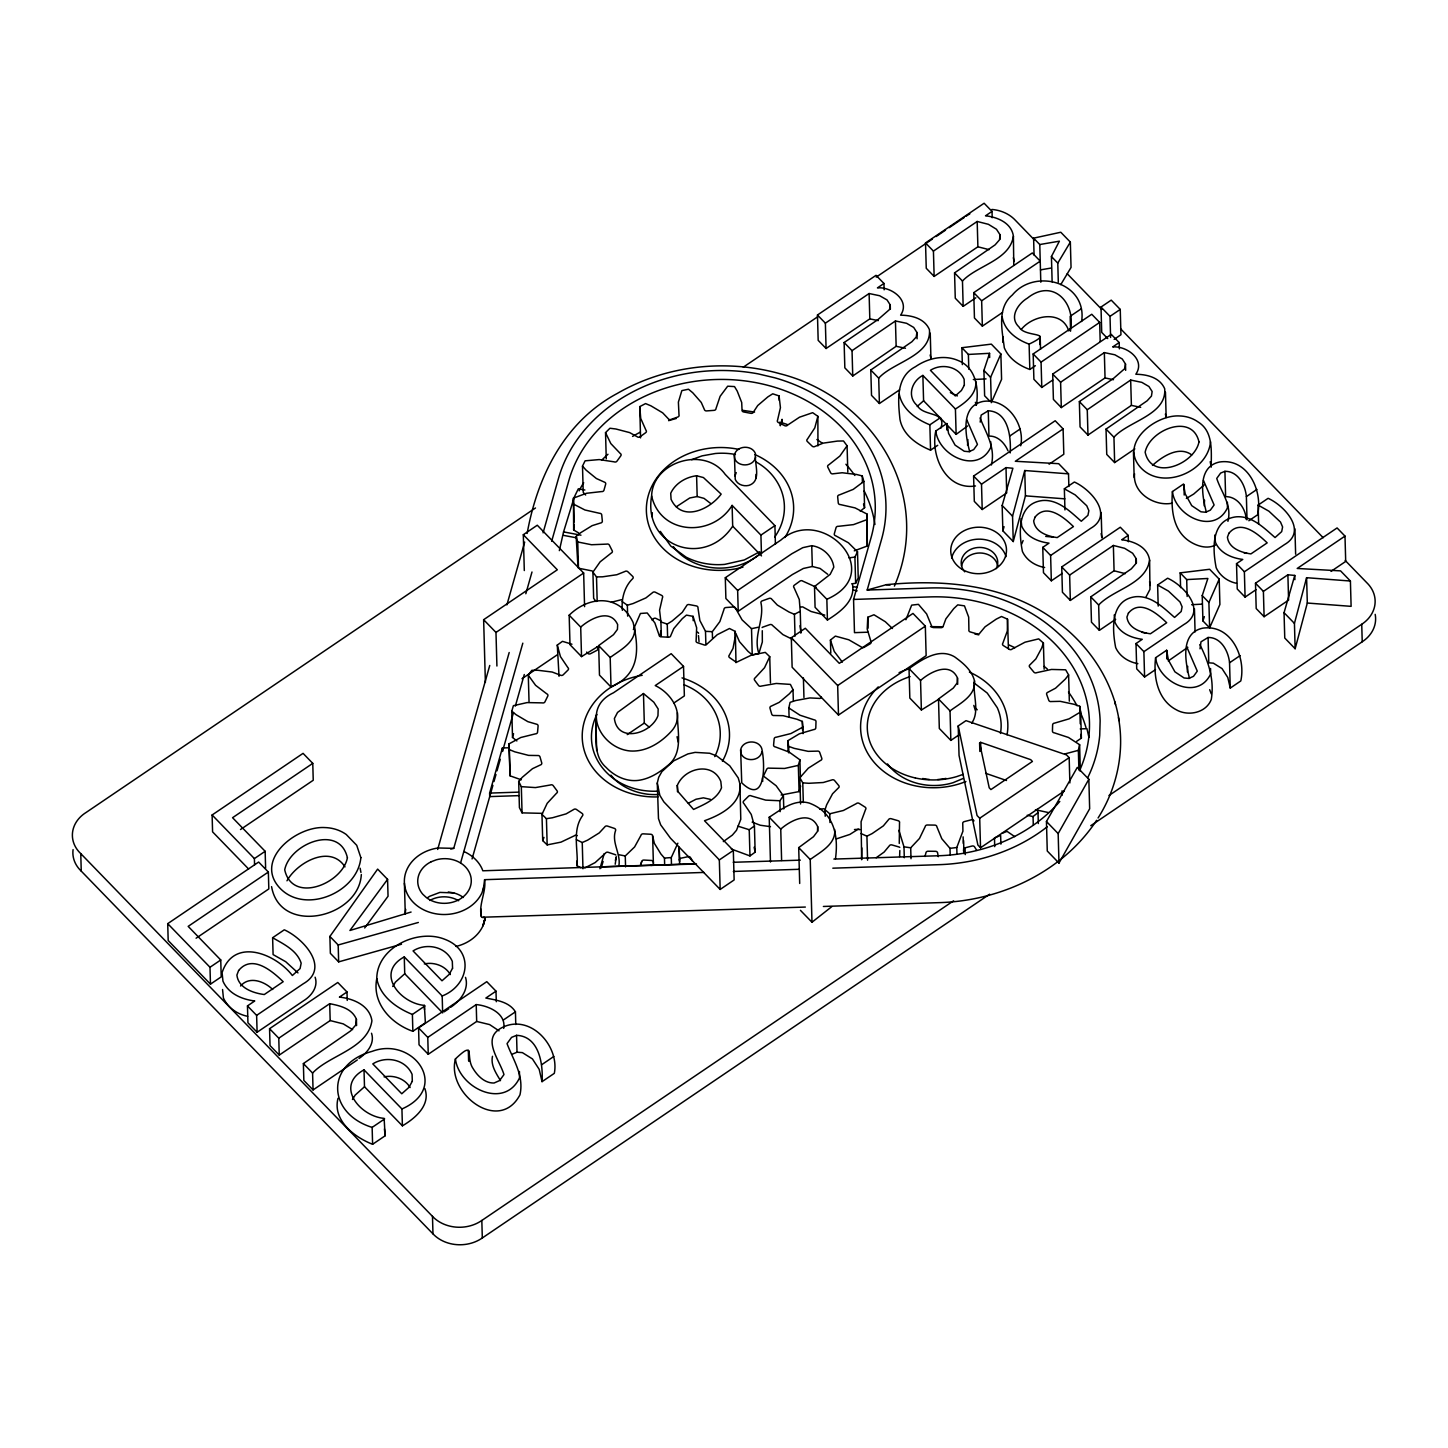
<?xml version="1.0" encoding="UTF-8"?>
<svg xmlns="http://www.w3.org/2000/svg" width="1448" height="1448" viewBox="0 0 1448 1448"><rect width="100%" height="100%" fill="white"/><g stroke="black" fill="none" stroke-linecap="round" stroke-linejoin="round"><path stroke-width="1.5" d="M376.77 978.667C376.824 947.499 417.73 928.385 444.717 939.263C474.709 950.503 469.532 985.219 442.183 995.989L442.654 1012.876L404.734 973.762L404.264 956.893C374.742 972.893 400.408 1003.41 424.373 1005.383L425.368 1022.813L412.861 1031.302C391.105 1023.645 371.901 1003.41 376.77 978.667C380.191 996.532 396.517 1007.971 412.39 1014.433L424.898 1005.944M581.028 867.786L577.137 865.85C578.205 849.705 572.087 830.193 582.44 815.839A2.1 1.756 -1.6 0 0 582.06 813.396L576.485 809.504A2.1 1.756 -1.6 0 0 573.517 809.613L566.132 813.866L552.394 817.776L546.421 818.663L541.968 814.391L547.181 803.332L556.503 793.251A2.1 1.756 -1.6 0 0 557.046 790.807L553.208 785.649A2.1 1.756 -1.6 0 0 550.367 784.997L535.452 787.585L521.316 786.662L518.692 781.413L522.276 777.304L532.484 768.689L540.303 764.996A2.1 1.756 -1.6 0 0 541.715 762.806L539.995 756.906A2.1 1.756 -1.6 0 0 537.534 755.53L528.592 755.385L514.818 751.838L509.388 749.63L508.827 743.964L520.791 737.503L535.398 733.865A2.1 1.756 -1.6 0 0 537.552 732.127L538.095 726.063A2.1 1.756 -1.6 0 0 536.285 724.127L527.868 721.665L516.121 714.733L511.796 711.24L513.37 705.683L527.108 702.588L542.294 702.877A2.1 1.756 -1.6 0 0 544.973 701.791L547.742 696.144A2.1 1.756 -1.6 0 0 546.729 693.809L535.579 685.302L528.285 675.202L531.85 670.315L537.914 670.279L552.177 672.035L560.304 675.112A2.1 1.756 -1.6 0 0 563.254 674.75L567.96 670.08A2.1 1.756 -1.6 0 0 567.869 667.6L560.448 656.596L557.281 645.084L562.457 641.337L571.942 644.215M577.137 865.85L577.173 860.8M633.355 629.572L640.432 613.481L647.238 612.975L654.858 622.893L659.075 635.02A2.1 1.756 -1.6 0 0 661.121 636.812L668.397 637.211A2.1 1.756 -1.6 0 0 670.75 635.654L673.773 628.613L682.207 618.749L686.442 615.11L693.085 616.359L696.651 627.78L696.144 640.469A2.1 1.756 -1.6 0 0 697.429 642.695L704.181 644.939A2.1 1.756 -1.6 0 0 706.968 644.07L717.285 634.677L729.466 628.504L735.294 631.419L735.276 636.468L733.014 648.396L729.267 655.202A2.1 1.756 -1.6 0 0 729.647 657.664L735.222 661.537A2.1 1.756 -1.6 0 0 738.19 661.446L751.44 655.13L765.286 652.378L769.739 656.668L770.463 682.877M736 662.695L735.294 631.419M937.725 445.296L930.557 450.165C916.946 444.627 902.919 434.798 899.986 419.468C897.977 400.825 895.66 376.896 915.516 366.67C927.589 358.308 943.662 354.488 957.617 360.299C975.753 367.14 978.957 387.756 976.477 404.825M683.528 666.406L655.22 685.574C671.329 693.121 685.773 714.443 671.981 730.57C661.573 742.227 646.804 751.946 630.586 751.005C600.956 748.779 579.978 708.506 613.463 692.796L671.184 653.682L683.528 666.406L684.361 695.909L673.736 703.095M677.447 712.706C676.904 730.407 684.252 753.413 667.13 766.01C658.84 772.979 649.229 778.952 638.296 780.381C626.169 781.848 614.386 776.11 606.151 767.458C592.648 755.747 596.92 736.742 595.852 721.05M1035.356 365.711L1029.818 369.457C1019.12 365.602 1008.894 358.651 1004.315 347.846C1002.161 330.596 996.767 307.881 1012.369 294.976C1035.139 267.482 1087.593 282.523 1081.602 321.474M1002.903 342.398L1003.011 336.877M651.618 495.976C660.523 535.126 712.307 537.624 732.109 505.406L732.688 526.185C705.086 568.177 642.695 547.127 651.618 495.976C652.559 461.568 704.705 445.64 725.195 474.365L774.915 525.642L775.422 544.358M652.197 516.755L652.306 512.664M615.219 864.221L616.287 856.8L615.364 860.438M975.825 381.602C976.748 394.453 965.074 402.87 955.427 409.006L956.133 434.346L967.626 425.965M781.612 860.474L780.744 829.107C790.391 820.545 810.21 810.029 817.686 826.645L817.468 831.424L813.505 836.709L798.699 847.623L799.694 883.461M937.851 699.8L921.381 709.991L920.548 680.47C930.195 671.908 950.015 661.374 957.49 677.99L957.273 682.786L953.309 688.072L938.503 698.986L939.318 728.489L950.847 740.399L959.137 734.788M492.483 1056.298C490.51 1065.312 496.157 1073.258 500.483 1080.66M969.707 451.74C965.418 435.341 960.169 406.164 982.957 401.458C1006.505 397.675 1025.202 423.83 1020.731 445.803M967.535 445.278L967.898 439.595M1189.532 678.442C1185.242 662.062 1179.993 632.885 1202.781 628.161C1231.017 624.016 1246.149 657.012 1240.791 680.958L1230.257 688.09L1227.795 677.501L1222.022 668.578L1213.37 663.166L1208.79 662.822L1208.085 637.482C1221.243 637.211 1228.501 651.51 1229.551 662.768L1230.257 688.09M1187.36 671.981L1187.722 666.315M1206.365 512.284C1202.075 495.886 1196.826 466.709 1219.614 462.002C1247.85 457.839 1262.982 490.836 1257.624 514.782L1248.846 520.737M1204.193 505.823L1204.555 500.139M861.832 847.894L861.651 859.732L861.089 821.668L865.56 809.523A2.1 1.756 -1.6 0 0 865.035 807.079L859.243 803.423A2.1 1.756 -1.6 0 0 856.275 803.658L843.406 810.482L829.74 813.794L825.034 809.704L826.645 804.817L832.564 793.776L838.32 788.002A2.1 1.756 -1.6 0 0 838.718 785.54L834.591 780.562A2.1 1.756 -1.6 0 0 831.695 780.019L823.242 782.517L808.817 783.296L802.771 782.861L799.839 777.739L808.31 768.182L820.473 760.471A2.1 1.756 -1.6 0 0 821.758 758.227L819.695 752.399A2.1 1.756 -1.6 0 0 817.143 751.132L808.201 751.349L794.246 748.363L788.671 746.39L787.784 740.743L799.368 733.81L813.74 729.575A2.1 1.756 -1.6 0 0 815.803 727.765L816.002 721.683A2.1 1.756 -1.6 0 0 814.066 719.819L799.966 715.203L788.834 707.963L790.083 702.352L795.748 700.524L809.903 697.936L818.826 698.37A2.1 1.756 -1.6 0 0 821.432 697.176M878.266 320.623L869.814 318.868L826.084 348.497L818.174 340.352L817.468 315.012L876.04 275.319L883.95 283.482L877.452 287.881C891.28 286.523 910.683 300.551 900.602 315.175C911.715 315.32 924.602 318.379 929.435 329.637C931.734 355.937 892.583 362.272 878.701 378.181L879.407 403.503L899.606 389.838M1113.494 379.702L1105.041 377.946L1061.312 407.576L1053.402 399.413L1052.696 374.091L1111.268 334.398L1119.177 342.543L1112.679 346.959C1126.508 345.601 1145.911 359.629 1135.829 374.254C1146.943 374.399 1159.83 377.439 1164.681 388.716C1166.961 414.997 1127.811 421.35 1113.946 437.242L1114.652 462.582L1134.834 448.898M361.33 874.52C358.959 917.978 280.17 936.042 271.572 886.629M660.722 631.147L660.306 636.414L661.193 632.613M1210.528 441.767C1207.831 471.451 1162.943 490.872 1141.133 468.066C1118.254 443.993 1154.925 414.472 1179.577 415.956A29.937 24.96 -1.6 0 1 1197.948 421.875C1213.677 431.432 1211.161 451.432 1211.234 467.107L1210.202 461.713M989.111 249.653L977.889 246.793L934.141 276.423L926.249 268.278L925.525 242.938L984.115 203.245L992.025 211.408L985.509 215.806C997.346 217.055 1011.519 222.865 1013.401 236.169C1009.799 260.278 977.002 265.455 962.467 281.021L963.173 306.361L975.843 297.781M1013.781 265.4L1013.401 236.169M1125.313 573.643L1114.073 570.784L1070.344 600.413L1062.434 592.268L1061.728 566.928L1120.3 527.235L1128.209 535.398L1121.711 539.796C1133.531 541.045 1147.721 546.855 1149.603 560.159C1145.983 584.268 1113.204 589.445 1098.652 605.011L1099.376 630.351L1115.666 619.31M1149.603 560.159L1149.965 589.39L1145.929 597.137M578.603 532.9L573.661 530.004L573.444 498.112L586.458 493.279L601.535 491.578A2.1 1.756 -1.6 0 0 603.979 490.148L605.662 484.211A2.1 1.756 -1.6 0 0 604.232 482.057L596.395 478.528L586.114 470.148L582.494 466.111L585.082 460.826L599.219 459.577L614.133 461.84A2.1 1.756 -1.6 0 0 616.993 461.116L620.776 455.867A2.1 1.756 -1.6 0 0 620.215 453.441L610.821 443.577L605.536 432.626L609.952 428.246L615.925 429.006L629.681 432.608L637.102 436.699A2.1 1.756 -1.6 0 0 640.088 436.753L645.609 432.735A2.1 1.756 -1.6 0 0 645.971 430.273L640.722 418.418L639.763 406.617L645.573 403.576L650.966 405.856L662.659 412.825L668.198 418.635A2.1 1.756 -1.6 0 0 670.985 419.449L677.718 417.042A2.1 1.756 -1.6 0 0 678.985 414.798L678.388 402.128L681.845 390.616L688.488 389.222L692.759 392.77L701.266 402.454L704.343 409.422A2.1 1.756 -1.6 0 0 706.696 410.906L713.973 410.363A2.1 1.756 -1.6 0 0 716 408.535L720.127 396.299L727.674 386.2L734.498 386.58L737.213 391.069L741.702 402.49L742.028 409.947A2.1 1.756 -1.6 0 0 743.711 411.974L750.806 413.313A2.1 1.756 -1.6 0 0 753.413 412.101L757.72 405.531L767.893 396.861L772.743 393.802L779.078 395.919L780.436 407.684L777.558 420.155A2.1 1.756 -1.6 0 0 778.409 422.526L784.635 425.64A2.1 1.756 -1.6 0 0 787.549 425.151L799.495 417.205L812.654 412.68L817.867 416.318L817.957 445.875M573.661 530.004L574.168 524.321M854.284 550.837L867.298 546.005L867.081 514.094L855.062 507.904L840.437 504.592A2.1 1.756 -1.6 0 1 838.265 502.909L837.668 496.845A2.1 1.756 -1.6 0 1 839.478 494.872L853.234 489.37L863.859 481.442L862.248 475.921L856.456 474.455L842.175 472.754L833.306 473.768A2.1 1.756 -1.6 0 1 830.609 472.736L827.804 467.143A2.1 1.756 -1.6 0 1 828.799 464.808L839.876 456.048L847.08 445.785L843.496 440.97L837.433 441.079L823.17 443.142L815.079 446.4A2.1 1.756 -1.6 0 1 812.129 446.111L807.387 441.549A2.1 1.756 -1.6 0 1 807.459 439.07L814.79 427.902L817.867 416.318M867.298 546.005L867.081 514.094M1172.065 503.216C1154.563 506.709 1132.463 492.935 1134.544 473.749M892.457 628.504L885.325 621.735L873.959 614.766L867.786 617.264L867.207 629.102L870.9 641.355A2.1 1.756 -1.6 0 1 871.207 642.224M352.642 1029.637L343.267 1023.881L330.18 1020.569L279.247 1055.085L278.776 1038.198L329.71 1003.681C339.954 1005.708 352.009 1008.478 356.407 1019.265L355.719 1025.075L350.615 1030.922L303.374 1063.574L303.845 1080.443L313.058 1089.946L357.33 1059.936M934.141 276.423L933.435 251.101L977.183 221.472L988.405 224.313L996.459 229.255L1000.097 234.829L999.5 239.825L995.12 244.857L954.558 272.876L955.264 298.216L963.173 306.361M1070.344 600.413L1069.638 575.091L1113.367 545.462L1124.607 548.303L1132.644 553.245L1136.282 558.819L1135.703 563.815L1131.322 568.847L1090.76 596.866L1091.466 622.206L1099.376 630.351M482.98 925.797L485.261 917.851L482.98 925.797A40.164 33.503 -1.6 0 1 455.957 946.449M899.823 850.519L899.624 856.546M1064.95 509.931L1064.352 488.809L1074.38 482.021C1090.742 489.388 1114.2 514.873 1090.688 528.339L1050.615 555.471L1051.339 580.811L1062.253 573.408M1158.201 606.097L1157.622 584.992L1167.631 578.205C1183.993 585.571 1207.451 611.056 1183.939 624.504L1143.884 651.654L1144.59 676.994L1155.522 669.591M1258.638 524.104L1258.113 505.099L1268.122 498.311C1284.485 505.678 1307.942 531.163 1284.448 544.629L1244.375 571.779L1245.081 597.101L1256.013 589.698M826.084 348.497L825.378 323.176L869.108 293.528L879.66 295.736L887.045 299.935L890.249 304.949L889.543 309.51L878.013 319.556L844.13 342.524L844.836 367.846L852.745 376.009L896.149 346.307L905.452 348.244M852.745 376.009L852.039 350.669L895.443 320.967L906.611 323.302L913.706 327.429L916.91 332.443L916.222 337.022L911.896 341.746L870.791 370.018L871.515 395.358L879.407 403.503M1061.312 407.576L1060.606 382.236L1104.335 352.606L1114.888 354.796L1122.272 358.995L1125.476 364.009L1124.788 368.588L1113.24 378.634L1079.357 401.585L1080.063 426.925L1087.973 435.07L1131.395 405.386L1140.68 407.322M805.341 907.063L481.623 917.254C477.949 905.145 486.456 892.33 484.609 879.678L703.945 872.438M622.369 610.314C621.21 599.182 624.341 586.766 632.541 578.82A2.1 1.756 -1.6 0 0 632.631 576.34L627.871 571.779A2.1 1.756 -1.6 0 0 624.921 571.489L616.83 574.729L602.567 576.811L596.504 576.919L592.92 572.105L600.124 561.842L611.201 553.082A2.1 1.756 -1.6 0 0 612.196 550.747L609.391 545.154A2.1 1.756 -1.6 0 0 606.694 544.122L591.508 544.738L577.752 541.968L576.141 536.448L580.449 532.846L592.123 525.66L600.522 523.018A2.1 1.756 -1.6 0 0 602.332 521.045L601.735 514.981A2.1 1.756 -1.6 0 0 599.562 513.298L584.938 509.986L572.919 503.795M641.699 861.596L640.559 865.198L641.699 861.596A2.1 1.756 -1.6 0 1 644.034 860.058L651.31 860.456A2.1 1.756 -1.6 0 1 653.356 862.248L653.392 863.696L652.632 836.021A2.1 1.756 -1.6 0 0 650.586 834.247L643.31 833.849A2.1 1.756 -1.6 0 0 640.957 835.387L634.604 846.953L625.264 855.949L625.572 866.863M1078.905 769.992L1078.362 750.336L1079.611 744.706L1068.479 737.466L1054.379 732.851A2.1 1.756 -1.6 0 1 1052.443 730.987L1052.624 724.905A2.1 1.756 -1.6 0 1 1054.687 723.095L1069.058 718.86L1080.642 711.927L1079.755 706.28L1074.199 704.307L1060.226 701.339L1051.284 701.538A2.1 1.756 -1.6 0 1 1048.75 700.271L1046.687 694.461A2.1 1.756 -1.6 0 1 1047.972 692.216L1055.556 688.198L1065.257 679.166L1068.606 674.931L1065.656 669.809L1051.483 669.447L1036.732 672.65A2.1 1.756 -1.6 0 1 1033.854 672.107L1029.709 667.13A2.1 1.756 -1.6 0 1 1030.107 664.668L1035.863 658.912L1041.782 647.853L1043.393 642.966L1038.705 638.876L1025.039 642.188L1012.152 649.03A2.1 1.756 -1.6 0 1 1009.184 649.247L1003.41 645.591A2.1 1.756 -1.6 0 1 1002.867 643.165L1007.337 631.002L1007.518 619.165L1001.509 616.504L996.278 619.111L985.074 626.803L979.934 632.957A2.1 1.756 -1.6 0 1 977.201 633.934L970.323 631.962A2.1 1.756 -1.6 0 1 968.911 629.789L968.676 617.12L964.459 605.861L957.743 604.866L953.707 608.685L945.87 618.875L943.245 626.043A2.1 1.756 -1.6 0 1 941.001 627.672L933.707 627.581A2.1 1.756 -1.6 0 1 931.553 625.88L926.63 613.934L918.43 604.341L911.661 605.137L905.923 619.744M509.189 652.505L453.749 848.347L438.092 847.985A40.164 33.503 -1.6 0 0 413.368 902.43A40.164 33.503 -1.6 0 0 482.057 892.583L484.229 885.506M739.946 783.911C741.919 804.038 720.507 815.061 704.506 820.726L733.322 850.447L734.136 879.95L720.163 889.434L670.442 838.157L660.668 824.853L658.478 818.591L657.283 783.06L658.695 777.268L661.899 771.621L673.646 760.888L687.872 753.937L695.112 752.381L709.683 753.25L716.651 755.892L729.72 765.757L738.227 777.92L739.946 783.911L740.779 819.351L736.489 830.283L732.38 835.08L723.312 841.614M483.342 889.235L484.609 879.678M1005.998 467.614L1006.704 492.935L982.215 509.533L981.509 484.193L1005.998 467.614L1012.894 468.265L1002.161 505.497L1002.867 530.837L1013.256 541.552L1012.55 516.212L1024.732 470.528L1068.515 473.84L1068.877 486.51M1013.256 541.552L1025.437 495.849L1024.732 470.528M1295.145 648.74L1294.44 623.4L1306.603 577.698L1350.405 581.028L1351.111 606.35L1307.309 603.038L1295.145 648.74L1284.756 638.025L1284.05 612.685L1294.765 575.435L1287.887 574.784L1263.398 591.381L1264.104 616.721L1288.593 600.124L1287.887 574.784M437.676 849.451L489.75 665.465M506.909 604.866L524.683 542.095M527.144 533.443C537.407 476.428 564.412 421.73 617.282 393.44C665.99 365.258 726.009 358.651 780.056 373.747C872.945 397.259 934.014 494.257 894.411 586.096M525.823 593.752L531.995 571.996M543.091 532.828L558.476 478.437A165.995 138.429 -1.6 0 1 758.227 373.892L774.915 377.838A165.995 138.429 -1.6 0 1 881.524 539.452L867.189 590.042L929.345 587.997A165.995 138.429 -1.6 0 1 1100.136 720.869L1099.72 735.349A165.995 138.429 -1.6 0 1 1087.774 777.594M460.573 863.026L522.819 643.165M551.67 541.262L568.901 480.392A155.28 129.487 -1.6 0 1 755.766 382.616A155.28 129.487 -1.6 0 1 871.099 537.498L853.56 599.436L854.483 632.649L867.949 632.197M518.601 795.64L489.714 796.599L489.623 793.088L502.384 747.983L509.135 747.765M559.344 550.638L563.562 531.905L574.295 497.062L578.349 488.791L584.865 490.021M472.066 858.936L492.899 785.377M493.967 781.558L495.976 774.499M497.008 770.807L500.284 759.277M513.497 712.579L502.492 751.476L502.384 747.983M515.343 706.099L524.285 674.515M516.864 740.942L512.52 737.448L513.569 733.738M485.261 917.851L483.143 925.381L485.134 919.009M599.924 868.746L604.214 853.578M601.246 867.913L603.092 861.415M780.273 425.676L782.065 419.305L782.173 422.798L787.332 424.517M781.124 795.024L799.079 791.585L798.337 765.377L799.911 759.82L789.232 752.127L775.422 746.933A2.1 1.756 -1.6 0 1 773.594 744.996L774.155 738.914A2.1 1.756 -1.6 0 1 776.309 737.195L790.898 733.557L802.88 727.095L802.319 721.412L796.889 719.222L783.115 715.674L774.173 715.511A2.1 1.756 -1.6 0 1 771.712 714.136L769.992 708.253A2.1 1.756 -1.6 0 1 771.404 706.063L779.223 702.352L789.432 693.737L793.015 689.628L790.391 684.397L776.255 683.456L761.34 686.062A2.1 1.756 -1.6 0 1 758.481 685.393L754.661 680.252A2.1 1.756 -1.6 0 1 755.204 677.809L764.526 667.727L769.739 656.668M799.079 791.585L800.654 786.029M337.999 1098.344C332.388 1120.354 354.362 1137.205 372.607 1144.282L385.132 1135.793L384.118 1118.363C360.172 1116.372 334.506 1085.873 364.009 1069.855L401.929 1108.969L402.399 1125.838C415.123 1118.381 430.907 1105.114 424.843 1088.552M1002.867 530.837L1004.061 526.692M677.863 843.189L671.275 857.56L671.456 864.112M925.001 856.492L925.924 852.854A2.1 1.756 -1.6 0 1 928.168 851.225L935.462 851.315A2.1 1.756 -1.6 0 1 937.616 853.017L938.286 856.673M989.961 401.295L984.622 395.775L983.916 370.435L989.545 353.312L968.386 354.434L961.87 347.719L991.337 344.135L1000.876 353.982L1001.582 379.322L991.301 402.671L990.595 377.349L1000.876 353.982M1202.22 595.599L1207.867 578.476L1186.69 579.58L1180.174 572.865L1209.641 569.281L1219.198 579.128L1219.904 604.468L1209.623 627.835L1202.926 620.921L1202.22 595.599L1208.899 602.495L1209.623 627.835M1202.926 620.921L1204.338 616.649M735.113 633.301A2.1 1.756 -1.6 0 1 736.38 634.677L739.476 641.663L747.983 651.329L752.236 654.894L758.879 653.482C752.906 636.143 764.562 619.889 761.014 603.092A2.1 1.756 -1.6 0 1 762.281 600.848L769.015 598.44A2.1 1.756 -1.6 0 1 771.802 599.237L777.341 605.065L789.033 612.033L794.427 614.314L800.237 611.273L799.278 599.472L794.029 587.616A2.1 1.756 -1.6 0 1 794.391 585.155L799.929 581.137A2.1 1.756 -1.6 0 1 802.898 581.191L816.201 587.2M758.879 653.482L762.336 641.971L762.281 630.713M734.389 455.125C736.38 445.459 751.928 444.464 755.44 453.622C754.118 463.758 762.191 481.062 748.851 485.388C743.584 486.655 737.448 484.609 735.24 479.379L734.389 455.125L734.661 458.6C738.227 467.577 753.594 466.835 755.657 457.17M734.969 475.921L736.236 472.609M740.634 749.829C742.625 740.145 758.173 739.15 761.684 748.308C765.359 763.639 765.883 806.156 741.738 782.807L740.634 749.829L740.905 753.286C744.489 762.281 759.838 761.539 761.901 751.856M980.205 422.11L981.165 415.105L988.26 410.779C1008.641 411.703 1011.175 437.35 1010.197 452.934M1200.03 648.831L1200.989 641.826L1208.085 637.482M577.227 835.713A2.1 1.756 -1.6 0 0 574.259 835.822L560.991 842.139L547.163 844.89L542.71 840.6L543.977 837.396M1044.623 567.489C1035.266 565.806 1026.451 560.322 1022.415 551.453C1018.668 532.303 1017.274 503.379 1042.632 500.501C1058.398 499.343 1070.398 511.814 1081.294 521.244L1087.937 515.325L1088.86 510.673L1086.76 505.768L1075.194 494.908L1064.352 488.809M1021.673 544.122L1023.121 540.538M1137.875 663.673C1128.517 661.989 1119.702 656.487 1115.684 647.618C1111.937 628.486 1110.525 599.544 1135.902 596.685C1151.649 595.526 1163.649 607.979 1174.563 617.427L1181.188 611.49L1182.111 606.839L1180.011 601.952L1168.446 591.092L1157.622 584.992M1236.483 583.291C1227.759 581.535 1219.958 575.888 1216.175 567.743C1212.428 548.611 1211.017 519.669 1236.393 516.809C1252.158 515.651 1264.14 528.104 1275.055 537.552L1281.679 531.615L1282.602 526.963L1280.503 522.058L1268.937 511.216L1258.113 505.099M1208.899 602.495L1219.198 579.128M579.164 490.854L580.576 487.958A155.28 129.487 -1.6 0 1 583.689 482.745M851.641 583.834L855.641 583.291L854.917 557.064L857.506 551.779L848.401 542.765L835.768 535.832A2.1 1.756 -1.6 0 1 834.338 533.679L836.021 527.742A2.1 1.756 -1.6 0 1 838.464 526.312L853.542 524.61L866.556 519.778M855.641 583.291L858.23 577.987L857.506 551.779M1052.135 281.889L1051.429 256.549L1059.375 241.183L1039.773 244.531L1033.601 238.16L1060.787 232.241L1070.344 242.088L1071.049 267.428L1060.769 284.623M956.965 854.085L956.784 847.533L962.92 831.188L962.757 823.749A2.1 1.756 -1.6 0 1 964.296 821.613L971.3 819.821A2.1 1.756 -1.6 0 1 973.979 820.871M677.302 785.45C684.289 768.019 712.525 761.123 720.814 781.413L721.502 787.784C716.977 799.459 704.09 804.436 693.556 809.432L677.899 791.495L677.302 785.45L677.483 791.766M1058.977 863.08L1058.162 833.577L1088.842 779.277L1077.312 767.386L1046.451 821.505L1047.266 851.008L1058.977 863.08L1089.656 808.78L1088.842 779.277M1098.073 817.993C1116.788 788.563 1124.879 752.091 1118.435 717.647M1058.307 282.107L1057.782 263.102L1070.344 242.088M286.976 880.8C297.039 862.501 330.216 844.021 344.986 866.863M392.734 986.504L395.431 982.124L404.734 973.762M352.479 1099.485L355.176 1095.086L364.498 1086.742L364.009 1069.855M971.699 723.222C980.169 710.932 972.423 694.569 974.486 680.868C971.97 670.297 963.01 662.949 954.594 656.849C938.793 647.509 921.887 659.709 909.018 668.578L909.833 698.099L921.381 709.991M401.494 944.223L338.651 961.87L330.361 953.327L329.891 936.44L377.638 869.108L387.575 879.352L388.046 896.24L364.679 927.969M780.164 811.658L779.857 800.744L783.404 795.839L776.128 785.739L764.978 777.232A2.1 1.756 -1.6 0 1 763.965 774.915L766.734 769.25A2.1 1.756 -1.6 0 1 769.413 768.164L784.599 768.454L798.337 765.377M1096.625 820.292C1062.742 871.841 1001.256 900.511 940.639 902.593L823.387 906.466M387.575 879.352L349.927 930.485L411.087 912.041M712.506 638.242L712.326 631.69L719.873 621.59L724 609.355A2.1 1.756 -1.6 0 1 726.027 607.526L733.303 606.984A2.1 1.756 -1.6 0 1 735.656 608.468L742.1 619.889L751.512 628.667L752.236 654.894M652.143 620.142L653.175 618.966A2.1 1.756 -1.6 0 1 656.089 618.477L660.777 620.794M1204.048 485.062L1193.677 494.076L1186.346 498.438M911.009 858.718L910.702 847.804L919.498 838.446L925.182 826.645A2.1 1.756 -1.6 0 1 927.444 824.998L934.738 825.107A2.1 1.756 -1.6 0 1 936.874 826.79L941.797 838.736L949.997 848.329L950.196 854.881M240.585 985.998C249.364 975.608 264.531 981.454 272.713 989.509M955.427 409.006L922.865 375.43C911.552 381.186 906.701 396.698 917.362 405.675C923.589 416.915 946.829 410.743 940.892 428.101M917.181 406.49L923.589 400.752L922.865 375.43M358.995 1058.488C367.032 1053.076 375.05 1043.592 371.521 1033.257M1021.474 329.203C1033.039 314.922 1061.927 309.655 1068.769 330.886M831.749 906.683L811.984 922.231L800.436 910.34M676.252 506.818L689.737 497.985L697.176 496.537L704.018 498.365L710.751 503.56M1152.481 465.387C1162.31 456.482 1179.034 445.441 1191.74 454.907M860.293 511.253L864.601 507.651L863.859 481.442M830.79 653.175L830.428 640.07L835.369 636.106L848.818 639.799L861.252 646.966A2.1 1.756 -1.6 0 0 864.203 647.274L870.212 643.781A2.1 1.756 -1.6 0 0 870.954 643.111M1027.211 815.26L1033.058 816.563L1038.017 812.6L1037.148 809.323M1187.831 647.328L1168.265 660.958M450.672 1007.265C460.247 1000.966 469.315 989.437 465.514 977.364M1114.652 462.582L1106.743 454.419L1106.037 429.097L1147.124 400.806L1151.45 396.082L1152.137 391.521L1148.934 386.507L1141.839 382.363L1130.671 380.046L1087.267 409.748L1087.973 435.07M737.901 826.156L749.231 829.722L754.426 825.957L751.259 814.446L743.838 803.441A2.1 1.756 -1.6 0 1 743.729 800.979L748.453 796.291A2.1 1.756 -1.6 0 1 751.403 795.947L765.702 800.129L779.857 800.744M731.331 849.035L749.974 855.931L755.15 852.184L754.426 825.957M759.748 551.742L744.29 559.96L724.652 564.394A61.884 51.603 -1.6 0 1 686.008 557.1L670.768 546.059L660.342 531.398M535.489 507.976L86.174 812.419A33.612 28.019 -1.6 0 0 80.762 853.614L81.251 871.117L432.97 1233.859A34.589 28.833 -1.6 0 0 482.311 1237.968L989.654 894.194M743.295 367.177L818.174 316.442M876.221 277.111L932.385 239.065M936.132 236.531L945.49 230.178M949.236 227.644L964.205 217.508M524.303 570.548L523.307 534.71L537.28 525.226L583.653 573.028L584.576 606.64M485.388 682.424L483.632 619.708L557.317 569.788L523.307 534.71M982.359 326.144L974.45 317.999L973.744 292.659L1032.315 252.966L1040.225 261.129L981.654 300.804L982.359 326.144L1002.487 312.497M248.603 868.999L212.585 831.858L212.114 814.989L303.066 753.358L312.768 763.368L313.239 780.255L240.495 829.523M496.917 666.026L495.976 632.432L583.653 573.028M312.768 763.368L232.567 817.704L265.147 851.297L265.618 868.185M581.535 656.614L570.005 644.704L569.173 615.201C589.408 595.345 619.871 594.205 633.138 622.531C639.364 649.971 639.835 674.352 611.02 687.004L599.472 675.112L598.658 645.609L613.481 634.695L617.427 629.409L617.663 624.613C610.169 607.997 590.35 618.531 580.702 627.093L581.535 656.614L598.006 646.423M254.577 864.909L254.396 858.592L265.147 851.297M521.986 678.714L557.426 654.713M268.351 872.04L188.168 926.376L220.748 959.988L221.218 976.857L210.467 984.151L168.185 940.53L167.715 923.661L258.649 862.049L268.351 872.04L268.821 888.927L196.095 938.214M1002.197 317.058C1004.514 330.705 1016.804 339.755 1029.112 344.117C1056.189 331.049 1024.876 337.999 1019.048 327.013C1008.731 317.456 1017.854 303.808 1027.428 298.107C1053.348 277.274 1076.715 303.953 1070.126 330.596M1070.597 331.085L1070.181 316.298L1081.24 308.804M761.449 553.824L760.924 535.108L774.915 525.642M1107.72 338.579L1101.711 332.388L1101.005 307.048L1111.231 300.134L1120.245 309.419L1120.951 334.741L1114.127 339.375M1052.768 380.01L1041.782 387.449L1033.89 379.286L1033.166 353.946L1091.756 314.27L1099.665 322.415L1100.19 341.42M930.557 450.165L929.851 424.825L940.603 417.549M975.481 485.967C945.852 490.619 930.376 455.776 935.77 431.015L946.829 423.522L948.549 433.35L955.083 445.115L964.259 451.251L968.947 451.704L973.69 449.604L977.454 444.427L966.83 419.938M1041.782 387.449L1041.076 362.109L1099.665 322.415M1110.598 337.456L1110.019 316.334L1120.245 309.419M827.677 574.259L820.111 568.467L812.328 566.494L803.369 568.467L792.382 574.548L738.227 611.255L725.882 598.513L725.303 577.734L780.906 540.05C821.867 504.013 887.95 572.575 826.844 599.273L827.423 620.052C839.659 612.305 855.334 601.318 852.546 584.702M611.02 687.004L610.187 657.501C620.251 649.953 636.125 642.26 634.658 627.491M738.227 611.255L737.647 590.458L791.803 553.769L802.789 547.67L811.731 545.697C822.573 547.054 832.546 556.123 833.795 567.145L830.175 574.349L814.5 586.549L815.079 607.327L827.423 620.052M210.467 984.151L209.996 967.264L220.748 959.988M1009.727 436.047L1020.261 428.898M297.98 972.911L285.709 961.707L273.093 954.594L272.622 937.725L284.297 929.815C303.356 938.395 330.669 968.079 303.302 983.753L256.622 1015.374L257.111 1032.243L303.772 1000.622C311.555 995.79 318.415 986.776 315.121 977.201M643.473 693.538L617.554 712.416L614.386 718.516C617.536 743.53 651.347 733.883 657.971 715.656L658.17 708.977L653.808 702.189L643.473 693.538L644.306 723.059L649.464 727.367M982.215 509.533L974.305 501.388L973.599 476.048L1055.194 420.753L1063.104 428.916L1063.809 454.256L1049.112 464.211M1063.104 428.916L1015.338 461.279L1058.687 463.686L1068.515 473.84M627.237 734.607L644.306 723.059M257.111 1032.243L247.934 1022.795L247.463 1005.908L254.739 1000.984C241.907 999.373 228.44 993.726 222.956 981.165L222.087 972.64C233.78 936.747 275.735 953.743 292.351 975.5L300.08 968.585L301.166 963.173C296.967 950.232 283.482 944.024 272.622 937.725M791.314 637.735L805.287 628.269L839.297 663.347L912.982 613.427L925.326 626.151L926.141 655.654L838.483 715.059L792.128 667.238L791.314 637.735L837.668 685.538L838.483 715.059M279.247 1055.085L270.034 1045.583L269.563 1028.695L337.782 982.486L346.995 991.97L347.23 1000.423M346.995 991.97L339.429 997.111C353.203 998.559 369.711 1005.328 371.919 1020.804C367.702 1048.895 329.529 1054.922 312.587 1073.059L313.058 1089.946M837.668 685.538L925.326 626.151M1051.339 580.811L1043.465 572.702L1042.759 547.362L1049.004 543.145C1037.981 541.751 1026.433 536.9 1021.709 526.113L1020.967 518.782M1215.487 545.063C1206.727 549.516 1196.102 545.878 1188.536 540.629C1172.898 529.516 1171.07 509.207 1172.428 491.56L1183.487 484.066L1185.206 493.895L1191.74 505.66L1200.917 511.796L1205.605 512.248L1210.347 510.149L1214.112 504.972L1203.487 480.483M499.035 1030.849L489.623 1024.587L476.682 1021.455L428.246 1054.271L419.033 1044.786L418.562 1027.899L486.781 981.672L495.994 991.174L496.302 1001.726M444.21 1011.826L448.88 1008.659M428.246 1054.271L427.775 1037.401L476.211 1004.586C488.392 1005.654 506.42 1013.437 503.687 1028.388M495.994 991.174L485.858 998.052C496.465 1000.152 509.189 1001.745 515.434 1011.826L515.778 1024.496M770.463 862.013L769.214 817.215C780.997 809.649 794.373 798.735 809.287 803.097C833.704 812.274 838.7 834.736 835.496 858.628M1247.036 519.814L1246.384 496.592L1256.918 489.442M720.163 889.434L719.33 859.913L733.322 850.447M950.847 740.399L950.033 710.878C960.096 703.348 975.97 695.637 974.486 680.868M503.451 1019.953L515.434 1011.826M542.041 1081.656C543.235 1064.009 539.109 1036.207 516.556 1035.338L511.56 1037.383L507.035 1043.628C513.37 1060.407 524.176 1075.52 519.977 1094.815C499.126 1134.2 446.165 1093.493 455.432 1058.922C475.867 1039.483 465.152 1057.04 473.098 1068.588C477.569 1075.973 484.845 1083.285 494.076 1083.014L499.596 1080.57L503.976 1074.561C498.908 1058.09 479.234 1036.334 505.37 1026.107C532.448 1015.826 559.525 1047.031 554.312 1073.348L542.041 1081.656L539.181 1069.33L532.448 1058.94L522.384 1052.624L517.026 1052.225L512.031 1054.271M1064.389 790.934L980.531 847.768L977.889 845.035L959.047 755.422L958.214 725.919L965.997 720.651L1066.506 754.915L1069.167 757.648L1069.873 782.934M372.607 1144.282L372.136 1127.395L384.661 1118.906M401.929 1108.969C450.817 1087.43 413.078 1036.062 372.172 1051.339C324.75 1064.19 327.574 1113.584 372.136 1127.395M1245.081 597.101L1237.226 588.992L1236.52 563.652L1242.746 559.435C1231.741 558.041 1220.175 553.19 1215.469 542.403L1214.709 535.09M979.608 743.005L980.622 742.335L1030.723 759.675L1032.424 761.449L990.921 789.576L989.219 787.803L979.608 743.005L979.844 751.44M811.984 922.231L810.228 859.515C820.292 851.985 836.166 844.274 834.682 829.505M1144.59 676.994L1136.716 668.886L1136.01 643.546L1142.255 639.31C1131.25 637.916 1119.684 633.084 1114.978 622.296L1114.218 614.966M541.57 1064.787L553.842 1056.461M1264.104 616.721L1256.194 608.558L1255.488 583.218L1337.083 527.941L1344.993 536.104L1345.699 561.426L1331.002 571.399M1199.903 644.595C1208.428 661.845 1214.492 679.311 1211.306 699.384C1206.256 712.887 1188.193 716.651 1176.319 709.791C1157.567 699.927 1153.278 677.121 1155.595 657.736L1166.654 650.243L1168.373 660.071L1174.907 671.818L1184.084 677.972L1188.772 678.424L1193.514 676.325L1197.279 671.148L1186.654 646.641M1344.993 536.104L1297.209 568.467L1340.558 570.874L1350.405 581.028M980.531 847.768L979.699 818.247L1069.167 757.648M1229.551 662.768L1240.085 655.618M80.762 853.614L432.481 1216.356A34.589 28.833 -1.6 0 0 481.822 1220.465L953.599 900.801M1108.987 795.513L1361.735 624.269A34.48 28.743 -1.6 0 0 1367.147 583.073L1345.156 560.412M1090.76 825.704L1362.224 641.772A34.48 28.743 -1.6 0 0 1375.184 614.368M1076.642 741.34L1081.385 738.136L1080.642 711.927M622.133 601.572L627.346 605.21L633.084 603.544L645.935 597.897L652.451 592.739A2.1 1.756 -1.6 0 1 655.365 592.25L661.591 595.363A2.1 1.756 -1.6 0 1 662.442 597.734L659.564 610.205L660.921 621.97L667.256 624.088L672.107 621.029L682.279 612.359L686.587 605.789A2.1 1.756 -1.6 0 1 689.194 604.576L696.289 605.916A2.1 1.756 -1.6 0 1 697.972 607.943L699.855 620.504L705.502 631.31L705.882 644.414M876.167 857.759L884.095 852.094L889.235 845.94A2.1 1.756 -1.6 0 1 891.968 844.944L898.846 846.935A2.1 1.756 -1.6 0 1 899.769 847.406M1001.962 833.36L1007.048 831.369L1014.758 836.654M688.325 803.26L696.017 799.242L703.402 797.83L710.425 799.368M860.927 833.505L866.918 836.184L872.149 833.577L883.37 825.867L888.493 819.713A2.1 1.756 -1.6 0 1 891.244 818.735L898.122 820.708A2.1 1.756 -1.6 0 1 899.516 822.88L899.262 843.442M963.354 778.391L953.001 782.716A55.241 46.065 -1.6 0 1 887.479 763.911M576.394 839.641L582.241 842.537L587.616 840.148L599.255 832.908L604.739 826.971A2.1 1.756 -1.6 0 1 607.526 826.102L614.278 828.365A2.1 1.756 -1.6 0 1 615.563 830.591C611.327 842.446 620.939 853.65 618.911 865.614M584.757 867.967L595.146 862.592L605.463 853.198A2.1 1.756 -1.6 0 1 608.269 852.329L615.02 854.573A2.1 1.756 -1.6 0 1 615.907 855.08M482.926 917.706L484.121 917.181M691.655 459.686L702.081 455.867L715.348 453.496A61.884 51.603 -1.6 0 1 735.421 454.473M1246.384 496.592C1245.352 485.333 1238.094 471.034 1224.918 471.324L1220.628 473.08L1216.736 478.437C1221.406 492.736 1232.158 504.827 1227.922 521.316M867.189 590.042L886.357 584.684C943.644 579.091 1005.346 584.467 1053.402 619.038C1087.249 642.767 1112.716 679.384 1119.105 720.615M910.122 676.632C892.674 682.062 876.547 694.406 869.995 711.891A61.884 51.603 -1.6 0 0 871.153 744.996C879.171 762.571 896.927 773.847 915.335 777.956M963.155 774.372L956.694 776.599A69.558 57.992 -1.6 0 1 915.335 777.956M1078.362 750.336L1064.805 753.956M621.807 599.617L611.4 602.223M329.891 936.44L338.18 944.983L418.345 922.466M836.383 838.881L849.867 834.428L857.904 829.342L859.967 829.65M450.708 849.089L453.749 848.347M751.512 628.667L758.155 627.274M696.597 475.759C685.99 477.026 675.257 483.342 670.714 493.279L671.076 499.343C681.845 522.547 709.719 509.606 721.158 494.112L703.438 477.569L696.597 475.759L697.176 496.537M1040.479 269.871L1051.375 268.007M848.926 557.878L854.917 557.064M949.997 848.329L956.784 847.533M819.785 809.215L823.966 808.744M1045.709 536.43L1053.239 537.081M424.318 963.915C434.074 961.834 445.26 965.744 450.346 974.576M384.082 1076.878C393.838 1074.814 405.024 1078.706 410.11 1087.539M601.916 866.863L696.488 863.985M652.632 836.021L654.351 843.315L660.921 854.012L664.469 858.085L671.275 857.56M655.003 865.053L650.677 865.379L694.949 863.696M542.511 813.36L522.058 812.871L519.416 807.64L518.692 781.413M854.483 829.523L858.99 829.27M973.327 379.539L986.034 378.887M1191.632 604.703L1202.22 604.142M853.56 599.436L929.652 596.92A155.28 129.487 -1.6 0 1 1079.556 770.68M1080.262 728.905L1086.941 728.688L1088.932 737.43M489.623 793.088L518.493 792.146M650.677 865.198L482.836 870.791L481.967 868.583A40.164 33.503 -1.6 0 0 466.274 852.655L463.831 851.514M733.34 871.461L798.898 869.307M832.817 868.185L939.1 864.673A165.995 138.429 -1.6 0 0 1047.284 826.736M733.267 862.284L800.346 860.148M833.885 859.08L938.775 855.75A155.28 129.487 -1.6 0 0 1059.791 801.45M930.485 626.64L942.666 626.767M463.396 897.489L461.224 896.041A26.788 22.335 -1.6 0 0 453.767 892.909L439.921 892.402L429.73 896.258A26.788 22.335 -1.6 0 0 427.558 897.742M705.502 631.31L712.326 631.69M1025.437 495.849L1064.859 498.836M770.481 826.663L760.254 825.233L752.146 822.156M886.357 584.684L890.104 585.064M448.283 891.986L453.767 892.909M1048.497 812.581L1035.447 809.74M742.607 410.327L754.589 412.047M898.882 830.319L903.986 846.827L910.702 847.804M592.25 570.965L578.476 568.195L577.752 541.968M563.562 531.905L580.974 535.181M852.691 586.531L857.053 587.345M563.67 535.398L576.72 537.86M852.8 590.024L857.144 590.838M618.604 854.682L625.264 855.949M1243.977 552.756L1246.981 553.371M1141.983 632.324L1146.49 633.265M824.799 615.092L811.061 611.49L803.622 607.4A2.1 1.756 -1.6 0 0 800.654 607.364M950.377 392.661L957.363 395.919M247.644 1016.297C237.291 1014.288 227.915 1007.736 223.426 998.034L222.558 989.509M521.262 779.802L510.112 775.856L508.827 743.964M985.617 773.286L1006.487 780.508M793.359 639.781L782.934 634.622L772.544 625.464A2.1 1.756 -1.6 0 0 769.739 624.667L763.006 627.056A2.1 1.756 -1.6 0 0 762.119 627.581M929.851 424.825C916.222 419.287 902.195 409.476 899.262 394.127M755.838 461.858C771.205 470.075 782.789 485.768 784.237 503.343A69.558 57.992 -1.6 0 1 774.716 537.009M973.87 682.822L987.246 693.067L997.274 707.692A61.884 51.603 -1.6 0 1 1000.441 733.466M842.32 662.116L834.247 651.437L830.428 640.07M1101.005 307.048L1110.019 316.334M1051.429 256.549L1057.782 263.102M1034.252 239.771L1015.41 220.331A34.263 28.562 -1.6 0 0 991.916 209.453M1067.23 273.762L1101.765 309.401M1120.625 328.823L1323.182 537.733M925.525 242.938L933.435 251.101M954.558 272.876L962.467 281.021M973.744 292.659L981.654 300.804M1033.166 353.946L1041.076 362.109M1052.696 374.091L1060.606 382.236M1079.357 401.585L1087.267 409.748M1106.037 429.097L1113.946 437.242M1236.52 563.652L1244.375 571.779M1255.488 583.218L1263.398 591.381M1284.05 612.685L1294.44 623.4M983.916 370.435L990.595 377.349M923.589 400.752L956.133 434.346M817.468 315.012L825.378 323.176M844.13 342.524L852.039 350.669M870.791 370.018L878.701 378.181M973.599 476.048L981.509 484.193M1002.161 505.497L1012.55 516.212M1042.759 547.362L1050.615 555.471M1061.728 566.928L1069.638 575.091M1090.76 596.866L1098.652 605.011M1136.01 643.546L1143.884 651.654M909.018 668.578L920.548 680.47M938.503 698.986L950.033 710.878M1046.451 821.505L1058.162 833.577M814.5 586.549L826.844 599.273M732.109 505.406L760.924 535.108M732.688 526.185L761.503 555.905M979.699 818.247L977.056 815.514L958.214 725.919M725.303 577.734L737.647 590.458M769.214 817.215L780.744 829.107M798.699 847.623L810.228 859.515M569.173 615.201L580.702 627.093M598.658 645.609L610.187 657.501M719.33 859.913L663.836 801.866L659.836 795.35L657.283 783.06M483.632 619.708L495.976 632.432M404.264 956.893L442.183 995.989M212.114 814.989L254.396 858.592M418.562 1027.899L427.775 1037.401M364.498 1086.742L402.399 1125.838M385.132 1135.793L384.426 1128.915M167.715 923.661L209.996 967.264M247.463 1005.908L256.622 1015.374M269.563 1028.695L278.776 1038.198M303.374 1063.574L312.587 1073.059M586.621 652.089L587.653 653.247A2.1 1.756 -1.6 0 0 590.585 653.663L596.793 650.424A2.1 1.756 -1.6 0 0 597.626 648.034L596.829 646.731M585.644 495.017L583.236 492.338L582.494 466.111M610.911 775.169L614.332 779.024A55.241 46.065 -1.6 0 0 649.193 794.391A69.052 57.576 -1.6 0 0 658.804 794.518M596.033 601.535L593.644 598.314L592.92 572.105M976.712 850.392L974.703 847.098A2.1 1.756 -1.6 0 0 972.024 846.048L965.038 847.822A2.1 1.756 -1.6 0 0 963.517 849.053M692.542 861.216L690.732 857.831M1007.971 450.781C1004.749 443.197 997.853 435.685 988.966 436.101L988.26 410.779M1209.677 689.701L1211.27 693.809M991.391 464.989C995.681 447.088 985.998 433.278 980.079 417.893M1172.428 491.56C1175.468 516.556 1214.42 535.308 1227.433 507.886L1227.397 502.311M1155.595 657.736C1158.635 682.732 1197.586 701.466 1210.6 674.044L1210.564 668.469M935.77 431.015C938.811 456.011 977.762 474.763 990.776 447.341L990.74 441.767M455.432 1058.922C458.98 1088.045 504.356 1109.874 519.506 1077.927L519.452 1071.448M973.816 705.411L975.319 710.371M863.515 503.976L864.601 507.651M577.951 566.349L576.141 536.448M975.391 402.309L976.151 405.386M963.481 849.958L963.97 853.65L963.59 840.546M1165.387 414.038L1166.165 417.495L1165.459 392.155M930.159 354.977L930.937 358.416L930.231 333.076M1114.833 701.773L1115.485 704.687M677.049 736.706L678.279 742.209M754.136 847.207L755.15 852.184M559.037 676.288L557.281 645.084M1246.257 519.47C1245.678 508.592 1237.443 496.429 1225.623 496.646L1224.918 471.324M1149.567 581.68L1150.309 585.481M1013.365 257.69L1014.125 261.491M360.136 868.239L360.932 872.42M779.802 422.128L780.418 425.459M679.003 847.134L679.637 863.949M1101.15 533.552L1101.874 537.86L1101.168 512.538M1080.787 734.389L1081.385 738.136M699.04 641.609L698.461 635.6M800.02 625.681L800.907 632.432M756.019 474.401L756.236 477.967M762.517 777.811L762.716 781.377M1008.423 648.758L1007.518 619.165M965.056 847.876L965.291 854.591M1361.735 624.269L1362.224 641.772M1306.603 577.698L1307.309 603.038M1294.928 528.828L1295.634 554.168M1294.765 575.435L1294.892 579.671M1194.437 608.703L1195.071 631.925M1183.921 484.501L1184.211 495.053M1186.69 579.58L1187.161 596.467M1180.174 572.865L1180.591 587.635M1167.088 650.677L1167.323 659.111M1166.654 650.243L1166.889 658.677M1133.458 452.156L1134.164 477.496M1136.282 558.819L1136.409 563.055M1130.671 380.046L1131.395 405.386M1125.476 364.009L1125.657 370.344M1128.209 535.398L1128.39 541.733M1119.177 342.543L1119.358 348.877M1113.367 545.462L1114.073 570.784M1104.335 352.606L1105.041 377.946M1079.755 706.28L1080.244 723.765M1079.611 744.706L1080.335 770.933M1068.606 674.931L1069.33 701.14M1062.09 790.753L1062.198 795.133M1039.773 244.531L1040.804 282.233M1040.189 336.624L1040.533 349.294M1039.718 336.153L1039.954 344.588M1033.601 238.16L1034.071 255.047M1043.393 642.966L1044.135 669.193M1029.112 344.117L1029.818 369.457M1038.017 812.6L1038.325 823.532M1033.058 816.563L1033.293 825.306M1000.097 234.829L1000.206 239.065M992.025 211.408L992.188 217.743M989.545 353.312L989.672 357.547M1000.894 844.148L1000.64 835.406L994.486 837.903L994.722 846.646M977.183 221.472L977.889 246.793M980.622 742.335L980.857 750.77M968.386 354.434L968.803 369.222M961.87 347.719L962.341 364.606M963.119 836.854L963.3 843.406M957.49 677.99L957.671 684.325M947.245 423.956L947.426 430.291M946.829 423.522L947.01 429.857M916.91 332.443L917.091 338.778M895.443 320.967L896.149 346.307M890.249 304.949L890.357 309.166M903.986 846.827L904.294 857.741M883.95 283.482L884.131 289.817M869.108 293.528L869.814 318.868M867.786 617.264L868.094 628.197M862.248 475.921L862.429 482.474M866.918 836.184L867.587 860.202M847.08 445.785L847.822 472.012M829.74 813.794L829.976 822.536M825.034 809.704L825.215 816.256M811.731 545.697L812.328 566.494M817.686 826.645L817.812 831.116M803.405 677.881L803.948 697.538M800.237 611.273L800.853 633.12M802.88 727.095L803.061 733.647M802.319 721.412L802.554 730.154M802.771 782.861L803.332 802.518M799.911 759.82L800.4 777.286M799.839 777.739L800.563 803.966M794.427 614.314L795.043 636.161M793.015 689.628L793.323 700.561M788.834 707.963L789.069 716.706M779.078 395.919L779.187 400.281M788.671 746.39L788.87 752.942M787.784 740.743L788.092 751.675M783.404 795.839L783.784 808.943M749.231 829.722L749.974 855.931M693.085 616.359L693.212 620.721M679.257 848.564L679.637 861.687M667.256 624.088L667.619 637.192M660.921 621.97L661.302 635.075M664.469 858.085L664.65 864.637M639.763 406.617L640.559 437.893M627.346 605.21L627.654 616.142M605.536 432.626L606.26 458.853M596.504 576.919L597.173 600.956M595.707 715.366L596.666 750.553M573.444 498.112L574.114 522.131M582.241 842.537L582.965 868.764M546.421 818.663L547.163 844.89M541.968 814.391L542.71 840.6M528.285 675.202L529.027 701.429M521.316 786.662L522.058 812.871M511.796 711.24L512.52 737.448M509.388 749.63L510.112 775.856M516.556 1035.338L517.026 1052.225M480.718 908.801L480.917 916.023M476.211 1004.586L476.682 1021.455M481.822 1220.465L482.311 1237.968M468.808 1050.705L469.098 1061.257M468.319 1050.198L468.609 1060.75M432.481 1216.356L432.97 1233.859M424.373 1005.383L424.481 1009.6M412.39 1014.433L412.861 1031.302M404.408 883.208L405.277 914.195M356.407 1019.265L356.57 1025.6M338.18 944.983L338.651 961.87M329.71 1003.681L330.18 1020.569M81.251 871.117A33.612 28.019 -1.6 0 1 73.07 849.614M966.087 216.241A34.263 28.562 -1.6 0 1 969.816 213.924M429.766 900.475A25.177 20.996 -1.6 0 1 458.654 900.746M951.608 558.095A27.874 23.24 -1.6 0 1 978.359 539.163A27.874 23.24 -1.6 0 1 1006.034 556.647M964.748 571.833A18.281 15.24 -1.6 0 1 977.436 547.543A18.281 15.24 -1.6 0 1 996.206 568.648M961.544 566.096A18.281 15.24 -1.6 0 1 979.988 552.991A18.281 15.24 -1.6 0 1 997.799 566.385M682.026 677.899A73.649 61.413 -1.6 0 1 722.425 761.232M658.007 796.907A73.649 61.413 -1.6 0 1 582.639 742.77A73.649 61.413 -1.6 0 1 642.206 675.293M679.365 860.239A2.1 1.756 -1.6 0 1 681.031 858.175L688.126 856.673A2.1 1.756 -1.6 0 1 690.171 857.071M969.382 672.071A73.649 61.413 -1.6 0 1 1007.048 734.824M965.906 781.504A73.649 61.413 -1.6 0 1 875.787 764.2A73.649 61.413 -1.6 0 1 878.23 686.913M899.099 672.65A73.649 61.413 -1.6 0 1 909.652 668.65M974.649 707.402A55.241 46.065 -1.6 0 1 977.219 709.791M754.933 454.582A73.649 61.413 -1.6 0 1 784.834 537.534M742.987 567.109A73.649 61.413 -1.6 0 1 646.387 511.379A73.649 61.413 -1.6 0 1 738.842 449.405M761.196 552.72A55.241 46.065 -1.6 0 1 673.374 546.656M697.013 632.124A2.1 1.756 -1.6 0 1 698.624 633.265M601.789 460.12A155.28 129.487 -1.6 0 1 607.961 454.274M632.577 436.409A155.28 129.487 -1.6 0 1 640.378 432.119M668.632 420.662A155.28 129.487 -1.6 0 1 676.361 418.472M816.889 439.522A155.28 129.487 -1.6 0 1 822.283 443.178M845.904 464.247A155.28 129.487 -1.6 0 1 854.863 475.487M864.184 490.999A155.28 129.487 -1.6 0 1 874.954 524.484M945.978 778.409A48.2 40.2 -1.6 0 1 937.67 779.531M929.272 779.44A48.2 40.2 -1.6 0 1 922.666 778.499M974.848 634.007A155.28 129.487 -1.6 0 1 978.776 634.876M1008.804 644.903A155.28 129.487 -1.6 0 1 1014.849 647.727M1044.171 666.406A155.28 129.487 -1.6 0 1 1047.429 669.139M1068.479 692.054A155.28 129.487 -1.6 0 1 1077.022 705.719M1079.719 711.077A155.28 129.487 -1.6 0 1 1086 727.638M596.938 714.425A69.558 57.992 -1.6 0 0 591.617 741.123C593.083 759.476 605.68 775.531 621.862 783.676A61.884 51.603 -1.6 0 0 658.279 791.133M714.751 756.616A69.558 57.992 -1.6 0 0 720.09 729.937C718.624 711.565 706.027 695.511 689.845 687.384A61.884 51.603 -1.6 0 0 683.945 684.705M405.313 912.91A40.164 33.503 -1.6 0 1 405.748 909.416M360.86 857.65C357.728 892.203 305.456 914.828 280.043 888.258C253.4 860.221 296.116 825.849 324.823 827.568A34.861 29.069 -1.6 0 1 346.217 834.464L356.715 845.306L360.86 857.65M347.411 857.795C342.506 883.515 292.333 904.385 284.713 869.814C289.672 843.985 339.538 823.333 347.411 857.795M1198.98 441.912C1194.763 463.975 1151.685 481.913 1145.151 452.228C1149.404 430.038 1192.211 412.318 1198.98 441.912M238.612 970.522L236.893 975.065C238.359 988.079 253.129 993.075 264.26 994.541L283.193 981.708C272.242 971.083 252.205 953.924 238.612 970.522M1035.157 516.972L1033.673 520.882C1034.94 532.049 1047.628 536.339 1057.185 537.588L1073.439 526.583C1064.027 517.461 1046.813 502.728 1035.157 516.972M1128.408 613.138L1126.924 617.065C1128.191 628.233 1140.879 632.523 1150.436 633.771L1166.69 622.749C1157.296 613.644 1140.083 598.911 1128.408 613.138M1228.918 533.262L1227.433 537.172C1228.7 548.34 1241.37 552.629 1250.927 553.896L1267.181 542.873C1257.787 533.751 1240.574 519.018 1228.918 533.262M452.554 968.278L449.133 974.45L442.002 980.785L413.06 950.92C426.255 942.503 445.821 946.377 452.319 961.363L452.554 968.278M412.318 1081.258L408.879 1087.43L401.766 1093.765L372.806 1063.9C386.019 1055.483 405.585 1059.339 412.083 1074.344L412.318 1081.258M964.332 385.204L961.4 390.507L955.282 395.938L930.43 370.308C941.761 363.068 958.558 366.398 964.133 379.267L964.332 385.204M431.16 861.759L428.807 863.044A26.788 22.335 -1.6 0 0 422.816 894.285L426.545 897.724A26.788 22.335 -1.6 0 0 455.36 901.326A26.788 22.335 -1.6 0 0 471.288 880.818L471.143 878.484A26.788 22.335 -1.6 0 0 468.989 871.75L467.722 869.669A26.788 22.335 -1.6 0 0 462.473 864.275L460.283 862.827A26.788 22.335 -1.6 0 0 452.826 859.696L450.129 859.116A26.788 22.335 -1.6 0 0 436.282 859.822L431.16 861.759M962.124 569.336A27.874 23.24 -1.6 0 0 1006.324 552.756A27.874 23.24 -1.6 0 0 967.409 529.262A27.874 23.24 -1.6 0 0 962.124 569.336"/></g></svg>
